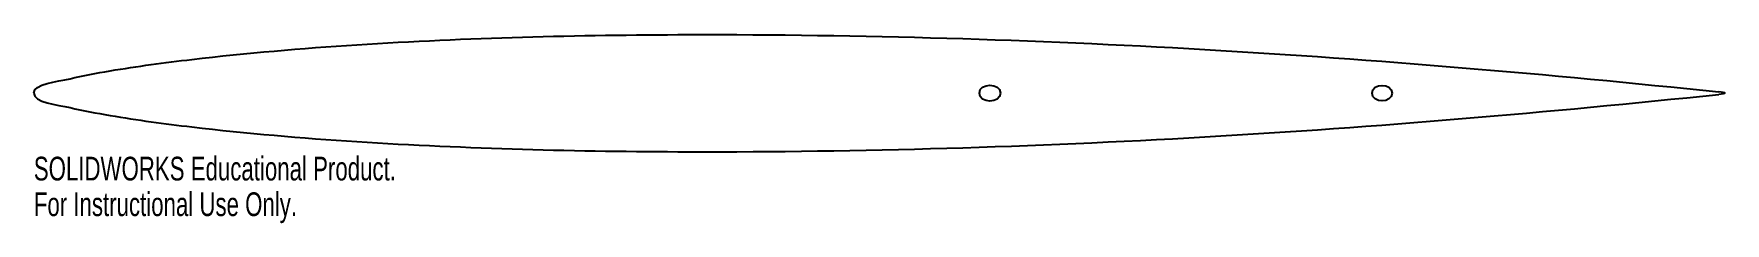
# Model space of a CAD drawing. Header units: millimetres. Extents: x 668 to 1012, y -26 to 12.
import ezdxf

# ---------------------------------------------------------------- set-up
doc = ezdxf.new("R2010")
doc.units = ezdxf.units.MM
doc.styles.add('SLDTEXTSTYLE0', font='TXT', dxfattribs={"width": 0.7})

msp = doc.modelspace()

# ---------------------------------------------------------------- linework, layer by layer
at = {"color": 7, "linetype": 'Continuous', "lineweight": 25}
for points in [[(668.01, 0), (668.01, 1.89), (672.75, 2.33), (678.01, 3.57), (680.73, 4.06), (689.14, 5.5), (694.58, 6.22), (711.38, 8.18), (722.49, 9.14), (756.24, 11.3), (778.68, 11.87), (801.2, 11.93)], [(668.01, 0), (668.01, -1.89), (672.75, -2.33), (678.01, -3.57), (680.73, -4.06), (689.14, -5.5), (694.58, -6.22), (711.38, -8.18), (722.49, -9.14), (756.24, -11.3), (778.68, -11.87), (801.2, -11.93)]]:
    msp.add_open_spline(points, degree=3, knots=[0, 0, 0, 0, 0.0625, 0.0625, 0.125, 0.125, 0.25, 0.25, 0.5, 0.5, 1, 1, 1, 1], dxfattribs=at)
for points in [[(801.2, 11.93), (871.35, 12.09), (941.38, 7.59), (1010.89, 0.24)], [(860.41, 0), (860.41, 2.17), (864.69, 2.17), (864.69, 0)], [(864.69, 0), (864.69, -2.17), (860.41, -2.17), (860.41, 0)], [(940.32, 0), (940.32, 2.11), (944.38, 2.11), (944.38, 0)], [(944.38, 0), (944.38, -2.11), (940.32, -2.11), (940.32, 0)], [(1012.17, 0), (1012.17, 0.14), (1011.5, 0.17), (1010.89, 0.24)], [(1012.17, 0), (1012.17, -0.08), (1011.57, -0.16), (1010.89, -0.24)], [(801.2, -11.93), (871.36, -12.09), (941.37, -7.59), (1010.89, -0.24)]]:
    msp.add_open_spline(points, degree=3, dxfattribs=at)

# ---------------------------------------------------------------- texts
at = {"color": 7, "linetype": 'Continuous', "char_height": 4.8336, "attachment_point": 1, "style": 'SLDTEXTSTYLE0'}
for s, insert in [('SOLIDWORKS Educational Product.', (668.01, -12.95)), ('For Instructional Use Only.', (668.01, -20.2))]:
    msp.add_mtext(s, dxfattribs=dict(at, insert=insert))

doc.saveas('drawing.dxf')
